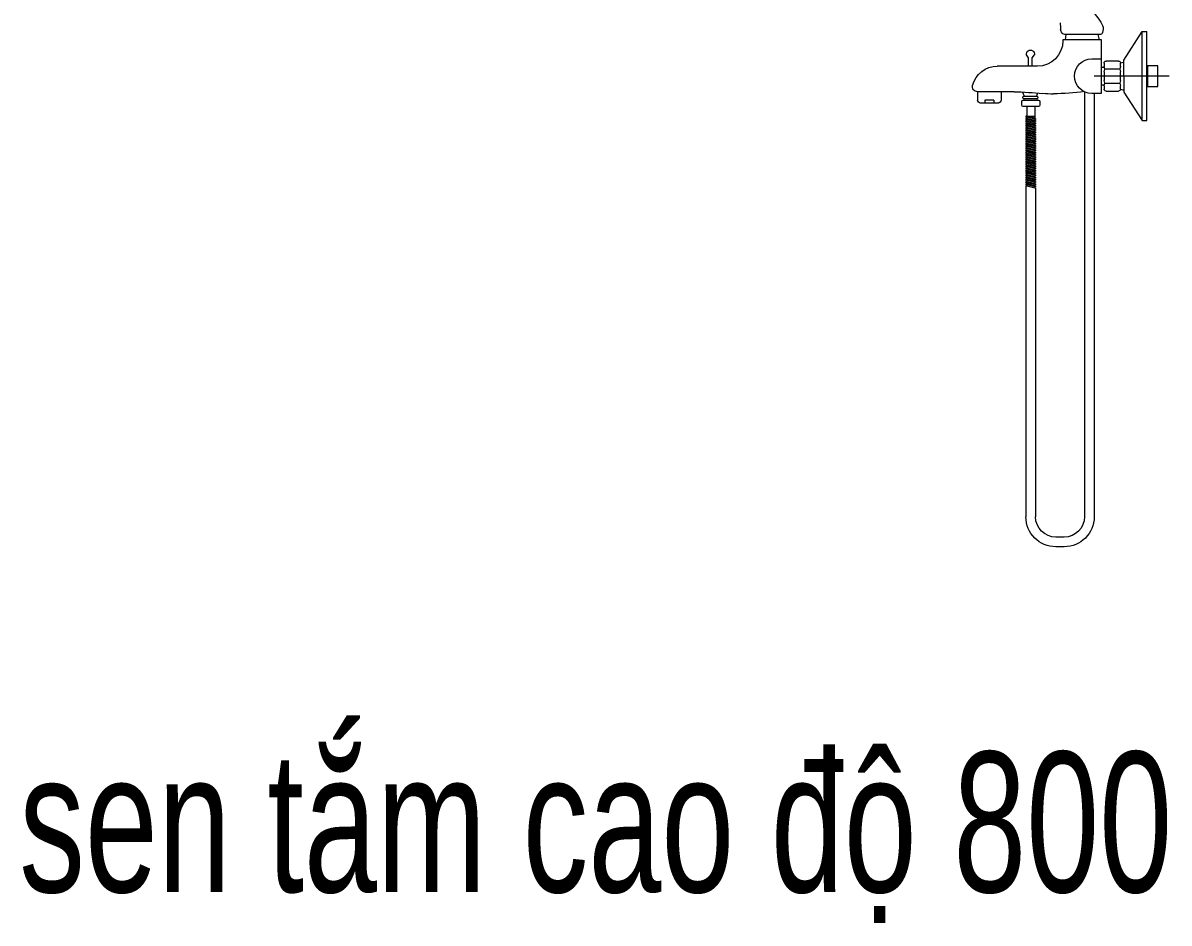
# Model space of a CAD drawing. Header units: inches. Extents: x 274208 to 641690, y -81912 to 129129.
# Drawn here: x 432981 to 433700, y -13365 to -12801 of the extents above; entities that cross this region are included whole.
import ezdxf

# ---------------------------------------------------------------- set-up
doc = ezdxf.new("R2010")
doc.units = ezdxf.units.IN
doc.header["$MEASUREMENT"] = 0
doc.layers.add('03.Manh', color=251, linetype='Continuous', lineweight=13)
doc.layers.add('10.Text', color=254, linetype='Continuous', lineweight=18)
doc.styles.add('TT5_Text Dim', font='hoatbif.shx', dxfattribs={"width": 0.6})

# ---------------------------------------------------------------- blocks, each defined once
blk = doc.blocks.new('VOISEN')
for p, q in [((-76.4, 505), (-81, 505)), ((-81, 417.9), (-81, 505)), ((-58.5, 477.1), (-76.4, 505)), ((-76.4, 417.9), (-76.4, 505)), ((-36.7, 444.6), (-36.7, 496.9)), ((-36.7, 496.9), (1.1, 496.9)), ((-34.8, 502.1), (-1.6, 502.1)), ((-34.6, 496.9), (-33.5, 502.1)), ((-1.5, 496.9), (-1.9, 502.1)), ((1.1, 496.9), (1.1, 496.1)), ((-58.5, 461.4), (-58.5, 477.1)), ((-55.3, 474.4), (-58.5, 475)), ((-55.3, 471), (-55.3, 474.2)), ((-53.3, 476.2), (-41.2, 476.2)), ((-39.2, 474.2), (-39.2, 471)), ((-27.1, 478.3), (-36.7, 478.3)), ((31.2, 479.4), (29.1, 482.2)), ((31.2, 471.1), (31.2, 479.4)), ((34.8, 479.4), (36.9, 482.2)), ((34.8, 471.1), (34.8, 479.4)), ((-102.9, 461.4), (-29.6, 461.4)), ((-92, 471.5), (-81.9, 471.5)), ((-92, 451.3), (-92, 471.5)), ((-81.9, 471.5), (-81.9, 451.3)), ((-58.5, 461.4), (-58.5, 445.8)), ((-55.3, 457.1), (-55.3, 465.7)), ((-39.9, 468.4), (-54.7, 468.4)), ((-39.5, 469.9), (-36.7, 469.9)), ((-39.2, 465.7), (-39.2, 457.1)), ((26.1, 471.1), (65.5, 471.1)), ((-81.9, 451.3), (-92, 451.3)), ((-55.3, 448.7), (-55.3, 451.8)), ((-39.9, 454.5), (-54.7, 454.5)), ((-39.4, 452.6), (-36.7, 452.6)), ((-39.2, 451.8), (-39.2, 448.7)), ((-58.5, 445.8), (-76.4, 417.9)), ((-55.3, 448.5), (-58.5, 447.8)), ((-41.2, 446.7), (-53.3, 446.7)), ((-27.1, 444.6), (-36.7, 444.6)), ((-29.5, 444.6), (-29.5, 29.5)), ((-20, 446.1), (-20, 29.5)), ((25.8, 440.6), (25.8, 440.2)), ((26.2, 444.8), (27.2, 441.6)), ((26.7, 439.2), (26.3, 438)), ((39.4, 441.6), (26.8, 441.6)), ((26.8, 439.2), (39.4, 439.2)), ((40.7, 445.8), (39, 441.6)), ((39.4, 439.2), (39.6, 438)), ((40.4, 440.2), (40.4, 440.6)), ((49.1, 446.1), (84.9, 446.1)), ((61.8, 446.1), (61.8, 438)), ((84.9, 446.1), (84.9, 438)), ((23.7, 436.5), (23.7, 433.1)), ((40, 438), (25.2, 438)), ((25.2, 431.6), (40, 431.6)), ((28.7, 431.6), (28.7, 420.2)), ((36.7, 431.6), (36.7, 422.1)), ((41.5, 433.1), (41.5, 436.5)), ((64.8, 435), (81.9, 435)), ((69, 437.7), (69, 435)), ((69, 437.7), (77.7, 437.7)), ((77.7, 437.7), (77.7, 435)), ((-76.4, 417.9), (-81, 417.9)), ((28, 420), (28.7, 420.2)), ((28, 420), (28, 419)), ((28, 419), (28.7, 419.2)), ((28, 417.8), (28.7, 418)), ((28, 417.8), (28, 416.8)), ((28, 416.8), (28.7, 417)), ((36.7, 422.1), (28.7, 422.1)), ((28.7, 420.2), (36.7, 422.1)), ((28.7, 419.2), (36.7, 421.1)), ((28.7, 418), (36.7, 419.9)), ((28.7, 419.2), (28.7, 418)), ((28.7, 417), (36.7, 418.9)), ((28.7, 415.8), (36.7, 417.7)), ((28.7, 417), (28.7, 415.8)), ((28.7, 414.8), (36.7, 416.7)), ((36.7, 422.1), (37.4, 422.3)), ((36.7, 421.1), (37.4, 421.3)), ((36.7, 421.1), (36.7, 419.9)), ((36.7, 419.9), (37.4, 420)), ((36.7, 418.9), (37.4, 419)), ((36.7, 418.9), (36.7, 417.7)), ((36.7, 417.7), (37.4, 417.8)), ((36.7, 416.7), (37.4, 416.8)), ((36.7, 416.7), (36.7, 415.4)), ((37.4, 422.3), (37.4, 421.3)), ((37.4, 420), (37.4, 419)), ((37.4, 417.8), (37.4, 416.8)), ((28, 415.6), (28.7, 415.8)), ((28, 415.6), (28, 414.6)), ((28, 414.6), (28.7, 414.8)), ((28, 413.4), (28.7, 413.6)), ((28, 413.4), (28, 412.4)), ((28, 412.4), (28.7, 412.6)), ((28, 411.2), (28.7, 411.4)), ((28, 411.2), (28, 410.2)), ((28, 410.2), (28.7, 410.4)), ((28, 409), (28.7, 409.1)), ((28, 409), (28, 408)), ((28, 408), (28.7, 408.2)), ((28, 406.8), (28.7, 406.9)), ((28, 406.8), (28, 405.8)), ((28, 405.8), (28.7, 405.9)), ((28, 404.6), (28.7, 404.7)), ((28.7, 413.6), (36.7, 415.4)), ((28.7, 414.8), (28.7, 413.6)), ((28.7, 412.6), (36.7, 414.4)), ((28.7, 411.4), (36.7, 413.2)), ((28.7, 412.6), (28.7, 411.4)), ((28.7, 410.4), (36.7, 412.2)), ((28.7, 409.1), (36.7, 411)), ((28.7, 410.4), (28.7, 409.1)), ((28.7, 408.2), (36.7, 410)), ((28.7, 406.9), (36.7, 408.8)), ((28.7, 408.2), (28.7, 406.9)), ((28.7, 405.9), (36.7, 407.8)), ((28.7, 404.7), (36.7, 406.6)), ((28.7, 405.9), (28.7, 404.7)), ((28.7, 403.7), (36.7, 405.6)), ((36.7, 415.4), (37.4, 415.6)), ((36.7, 414.4), (37.4, 414.6)), ((36.7, 414.4), (36.7, 413.2)), ((36.7, 413.2), (37.4, 413.4)), ((36.7, 412.2), (37.4, 412.4)), ((36.7, 412.2), (36.7, 411)), ((36.7, 411), (37.4, 411.2)), ((36.7, 410), (37.4, 410.2)), ((36.7, 410), (36.7, 408.8)), ((36.7, 408.8), (37.4, 409)), ((36.7, 407.8), (37.4, 408)), ((36.7, 407.8), (36.7, 406.6)), ((36.7, 406.6), (37.4, 406.8)), ((36.7, 405.6), (37.4, 405.8)), ((36.7, 405.6), (36.7, 404.4)), ((37.4, 415.6), (37.4, 414.6)), ((37.4, 413.4), (37.4, 412.4)), ((37.4, 411.2), (37.4, 410.2)), ((37.4, 409), (37.4, 408)), ((37.4, 406.8), (37.4, 405.8)), ((28, 404.6), (28, 403.6)), ((28, 403.6), (28.7, 403.7)), ((28, 402.3), (28.7, 402.5)), ((28, 402.3), (28, 401.3)), ((28, 401.3), (28.7, 401.5)), ((28, 400.1), (28.7, 400.3)), ((28, 400.1), (28, 399.1)), ((28, 399.1), (28.7, 399.3)), ((28, 397.9), (28.7, 398.1)), ((28, 397.9), (28, 396.9)), ((28, 396.9), (28.7, 397.1)), ((28, 395.7), (28.7, 395.9)), ((28, 395.7), (28, 394.7)), ((28, 394.7), (28.7, 394.9)), ((28, 393.5), (28.7, 393.7)), ((28, 393.5), (28, 392.5)), ((28.7, 402.5), (36.7, 404.4)), ((28.7, 403.7), (28.7, 402.5)), ((28.7, 401.5), (36.7, 403.4)), ((28.7, 400.3), (36.7, 402.2)), ((28.7, 401.5), (28.7, 400.3)), ((28.7, 399.3), (36.7, 401.2)), ((28.7, 398.1), (36.7, 400)), ((28.7, 399.3), (28.7, 398.1)), ((28.7, 397.1), (36.7, 399)), ((28.7, 395.9), (36.7, 397.7)), ((28.7, 397.1), (28.7, 395.9)), ((28.7, 394.9), (36.7, 396.7)), ((28.7, 393.7), (36.7, 395.5)), ((28.7, 394.9), (28.7, 393.7)), ((28.7, 392.7), (36.7, 394.5)), ((36.7, 404.4), (37.4, 404.6)), ((36.7, 403.4), (37.4, 403.6)), ((36.7, 403.4), (36.7, 402.2)), ((36.7, 402.2), (37.4, 402.3)), ((36.7, 401.2), (37.4, 401.3)), ((36.7, 401.2), (36.7, 400)), ((36.7, 400), (37.4, 400.1)), ((36.7, 399), (37.4, 399.1)), ((36.7, 399), (36.7, 397.7)), ((36.7, 397.7), (37.4, 397.9)), ((36.7, 396.7), (37.4, 396.9)), ((36.7, 396.7), (36.7, 395.5)), ((36.7, 395.5), (37.4, 395.7)), ((36.7, 394.5), (37.4, 394.7)), ((36.7, 394.5), (36.7, 393.3)), ((36.7, 393.3), (37.4, 393.5)), ((37.4, 404.6), (37.4, 403.6)), ((37.4, 402.3), (37.4, 401.3)), ((37.4, 400.1), (37.4, 399.1)), ((37.4, 397.9), (37.4, 396.9)), ((37.4, 395.7), (37.4, 394.7)), ((37.4, 393.5), (37.4, 392.5)), ((28, 392.5), (28.7, 392.7)), ((28, 391.3), (28.7, 391.4)), ((28, 391.3), (28, 390.3)), ((28, 390.3), (28.7, 390.5)), ((28, 389.1), (28.7, 389.2)), ((28, 389.1), (28, 388.1)), ((28, 388.1), (28.7, 388.2)), ((28, 386.9), (28.7, 387)), ((28, 386.9), (28, 385.9)), ((28, 385.9), (28.7, 386)), ((28, 384.6), (28.7, 384.8)), ((28, 384.6), (28, 383.6)), ((28, 383.6), (28.7, 383.8)), ((28, 382.4), (28.7, 382.6)), ((28, 382.4), (28, 381.4)), ((28.7, 391.4), (36.7, 393.3)), ((28.7, 392.7), (28.7, 391.4)), ((28.7, 390.5), (36.7, 392.3)), ((28.7, 389.2), (36.7, 391.1)), ((28.7, 390.5), (28.7, 389.2)), ((28.7, 388.2), (36.7, 390.1)), ((28.7, 387), (36.7, 388.9)), ((28.7, 388.2), (28.7, 387)), ((28.7, 386), (36.7, 387.9)), ((28.7, 384.8), (36.7, 386.7)), ((28.7, 386), (28.7, 384.8)), ((28.7, 383.8), (36.7, 385.7)), ((28.7, 382.6), (36.7, 384.5)), ((28.7, 383.8), (28.7, 382.6)), ((28.7, 381.6), (36.7, 383.5)), ((28.7, 380.4), (36.7, 382.3)), ((36.7, 392.3), (37.4, 392.5)), ((36.7, 392.3), (36.7, 391.1)), ((36.7, 391.1), (37.4, 391.3)), ((36.7, 390.1), (37.4, 390.3)), ((36.7, 390.1), (36.7, 388.9)), ((36.7, 388.9), (37.4, 389.1)), ((36.7, 387.9), (37.4, 388.1)), ((36.7, 387.9), (36.7, 386.7)), ((36.7, 386.7), (37.4, 386.9)), ((36.7, 385.7), (37.4, 385.9)), ((36.7, 385.7), (36.7, 384.5)), ((36.7, 384.5), (37.4, 384.6)), ((36.7, 383.5), (37.4, 383.6)), ((36.7, 383.5), (36.7, 382.3)), ((36.7, 382.3), (37.4, 382.4)), ((37.4, 391.3), (37.4, 390.3)), ((37.4, 389.1), (37.4, 388.1)), ((37.4, 386.9), (37.4, 385.9)), ((37.4, 384.6), (37.4, 383.6)), ((37.4, 382.4), (37.4, 381.4)), ((28, 381.4), (28.7, 381.6)), ((28, 380.2), (28.7, 380.4)), ((28, 380.2), (28, 379.2)), ((28, 379.2), (28.7, 379.4)), ((28, 378), (28.7, 378.2)), ((28, 378), (28, 377)), ((28, 377), (28.7, 377.2)), ((28, 375.8), (28.7, 376)), ((28, 375.8), (28, 374.8)), ((28, 374.8), (28.7, 375)), ((28, 373.6), (28.7, 373.7)), ((28, 373.6), (28, 372.6)), ((28, 372.6), (28.7, 372.8)), ((28, 371.4), (28.7, 371.5)), ((28, 371.4), (28, 370.4)), ((28.7, 381.6), (28.7, 380.4)), ((28.7, 379.4), (36.7, 381.3)), ((28.7, 378.2), (36.7, 380)), ((28.7, 379.4), (28.7, 378.2)), ((28.7, 377.2), (36.7, 379)), ((28.7, 376), (36.7, 377.8)), ((28.7, 377.2), (28.7, 376)), ((28.7, 375), (36.7, 376.8)), ((28.7, 373.7), (36.7, 375.6)), ((28.7, 375), (28.7, 373.7)), ((28.7, 372.8), (36.7, 374.6)), ((28.7, 371.5), (36.7, 373.4)), ((28.7, 372.8), (28.7, 371.5)), ((28.7, 370.5), (36.7, 372.4)), ((28.7, 369.3), (36.7, 371.2)), ((36.7, 381.3), (37.4, 381.4)), ((36.7, 381.3), (36.7, 380)), ((36.7, 380), (37.4, 380.2)), ((36.7, 379), (37.4, 379.2)), ((36.7, 379), (36.7, 377.8)), ((36.7, 377.8), (37.4, 378)), ((36.7, 376.8), (37.4, 377)), ((36.7, 376.8), (36.7, 375.6)), ((36.7, 375.6), (37.4, 375.8)), ((36.7, 374.6), (37.4, 374.8)), ((36.7, 374.6), (36.7, 373.4)), ((36.7, 373.4), (37.4, 373.6)), ((36.7, 372.4), (37.4, 372.6)), ((36.7, 372.4), (36.7, 371.2)), ((36.7, 371.2), (37.4, 371.4)), ((37.4, 380.2), (37.4, 379.2)), ((37.4, 378), (37.4, 377)), ((37.4, 375.8), (37.4, 374.8)), ((37.4, 373.6), (37.4, 372.6)), ((37.4, 371.4), (37.4, 370.4)), ((28, 370.4), (28.7, 370.5)), ((28, 369.2), (28.7, 369.3)), ((28, 369.2), (28, 368.2)), ((28, 368.2), (28.7, 368.3)), ((28, 366.9), (28.7, 367.1)), ((28, 366.9), (28, 365.9)), ((28, 365.9), (28.7, 366.1)), ((28, 364.7), (28.7, 364.9)), ((28, 364.7), (28, 363.7)), ((28, 363.7), (28.7, 363.9)), ((28, 362.5), (28.7, 362.7)), ((28, 362.5), (28, 361.5)), ((28, 361.5), (28.7, 361.7)), ((28, 360.3), (28.7, 360.5)), ((28, 360.3), (28, 359.3)), ((28.7, 370.5), (28.7, 369.3)), ((28.7, 368.3), (36.7, 370.2)), ((28.7, 367.1), (36.7, 369)), ((28.7, 368.3), (28.7, 367.1)), ((28.7, 366.1), (36.7, 368)), ((28.7, 364.9), (36.7, 366.8)), ((28.7, 366.1), (28.7, 364.9)), ((28.7, 363.9), (36.7, 365.8)), ((28.7, 362.7), (36.7, 364.6)), ((28.7, 363.9), (28.7, 362.7)), ((28.7, 361.7), (36.7, 363.6)), ((28.7, 360.5), (36.7, 362.3)), ((28.7, 361.7), (28.7, 360.5)), ((28.7, 359.5), (36.7, 361.3)), ((28.7, 358.3), (36.7, 360.1)), ((36.7, 370.2), (37.4, 370.4)), ((36.7, 370.2), (36.7, 369)), ((36.7, 369), (37.4, 369.2)), ((36.7, 368), (37.4, 368.2)), ((36.7, 368), (36.7, 366.8)), ((36.7, 366.8), (37.4, 366.9)), ((36.7, 365.8), (37.4, 365.9)), ((36.7, 365.8), (36.7, 364.6)), ((36.7, 364.6), (37.4, 364.7)), ((36.7, 363.6), (37.4, 363.7)), ((36.7, 363.6), (36.7, 362.3)), ((36.7, 362.3), (37.4, 362.5)), ((36.7, 361.3), (37.4, 361.5)), ((36.7, 361.3), (36.7, 360.1)), ((36.7, 360.1), (37.4, 360.3)), ((37.4, 369.2), (37.4, 368.2)), ((37.4, 366.9), (37.4, 365.9)), ((37.4, 364.7), (37.4, 363.7)), ((37.4, 362.5), (37.4, 361.5)), ((37.4, 360.3), (37.4, 359.3)), ((28, 359.3), (28.7, 359.5)), ((28, 358.1), (28.7, 358.3)), ((28, 358.1), (28, 357.1)), ((28, 357.1), (28.7, 357.3)), ((28, 355.9), (28.7, 356)), ((28, 355.9), (28, 354.9)), ((28, 354.9), (28.7, 355.1)), ((28, 353.7), (28.7, 353.8)), ((28, 353.7), (28, 352.7)), ((28, 352.7), (28.7, 352.8)), ((28, 351.5), (28.7, 351.6)), ((28, 351.5), (28, 29.5)), ((28.7, 359.5), (28.7, 358.3)), ((28.7, 357.3), (36.7, 359.1)), ((28.7, 356), (36.7, 357.9)), ((28.7, 357.3), (28.7, 356)), ((28.7, 355.1), (36.7, 356.9)), ((28.7, 353.8), (36.7, 355.7)), ((28.7, 355.1), (28.7, 353.8)), ((28.7, 352.8), (36.7, 354.7)), ((28.7, 351.6), (36.7, 353.5)), ((28.7, 352.8), (28.7, 351.6)), ((36.7, 359.1), (37.4, 359.3)), ((36.7, 359.1), (36.7, 357.9)), ((36.7, 357.9), (37.4, 358.1)), ((36.7, 356.9), (37.4, 357.1)), ((36.7, 356.9), (36.7, 355.7)), ((36.7, 355.7), (37.4, 355.9)), ((36.7, 354.7), (37.4, 354.9)), ((36.7, 354.7), (36.7, 353.5)), ((36.7, 353.5), (37.4, 353.7)), ((37.4, 358.1), (37.4, 357.1)), ((37.4, 355.9), (37.4, 354.9)), ((37.4, 353.7), (37.4, 29.5)), ((0, 9.5), (8, 9.5)), ((0, 0), (8, 0))]:
    blk.add_line(p, q)
for centre, radius, start, end in [((24.1, 477.1), 70.6, 104.3587, 151.2342), ((-27.4, 507.8), 10.9, 162.5953, 199.7953), ((-1.6, 507.1), 5, 270, 0.6937), ((42, 507.7), 38.5, 171.2229, 180.6937), ((-34.8, 505.1), 3, 199.7953, 270), ((26.1, 496.1), 25, 180, 270), ((33, 483), 4, 348.8431, 191.1569), ((-53.3, 474.2), 2, 90, 180), ((-41.2, 474.2), 2, 0, 90), ((-27.1, 461.4), 16.9, 270, 90), ((5.2, 484.2), 61.9, 192.2952, 194.8266), ((5.2, 452.5), 61.9, 165.1734, 167.7048), ((-99.7, 484.2), 61.9, 345.1734, 347.7048), ((-99.7, 452.5), 61.9, 12.2952, 14.8266), ((65.5, 446.1), 25, 14.4775, 90), ((5.2, 470.3), 61.9, 192.2952, 194.8266), ((5.2, 438.6), 61.9, 165.1734, 167.7048), ((-99.7, 470.3), 61.9, 345.1734, 347.7048), ((-99.7, 438.6), 61.9, 12.2952, 14.8266), ((84.9, 451.1), 5, 270, 14.4775), ((-53.3, 448.7), 2, 180, 270), ((-41.2, 448.7), 2, 270, 0), ((22.7, 811.6), 367.9, 263.3392, 268.0871), ((6.1, 644), 200.3, 271.2317, 274.2491), ((57.7, 84.6), 361.6, 91.3618, 95.8398), ((26.8, 440.6), 1, 90, 180), ((26.8, 440.2), 1, 180, 270), ((39.4, 440.6), 1, 0, 90), ((39.4, 440.2), 1, 270, 0), ((25.2, 436.5), 1.5, 90, 180), ((25.2, 433.1), 1.5, 180, 270), ((40, 436.5), 1.5, 0, 90), ((40, 433.1), 1.5, 270, 0), ((64.8, 438), 3, 180, 270), ((81.9, 438), 3, 270, 0), ((0, 29.5), 29.5, 180, 270), ((0, 29.5), 20, 180, 270), ((8, 29.5), 29.5, 270, 0), ((8, 29.5), 20, 270, 0)]:
    blk.add_arc(centre, radius, start, end)

msp = doc.modelspace()

# ---------------------------------------------------------------- block references
at = {"layer": '03.Manh', "xscale": -0.6400000000000001, "yscale": 0.6400000000000001, "zscale": 0.6400000000000001}
msp.add_blockref('VOISEN', (433634.2, -13129.2), dxfattribs=at)

# ---------------------------------------------------------------- texts
at = {"layer": '10.Text', "style": 'TT5_Text Dim', "width": 0.7}
msp.add_text('sen t¾m cao ®é 800 ', height=88, dxfattribs=at).set_placement((432978.53, -13345.83))

doc.saveas('drawing.dxf')
